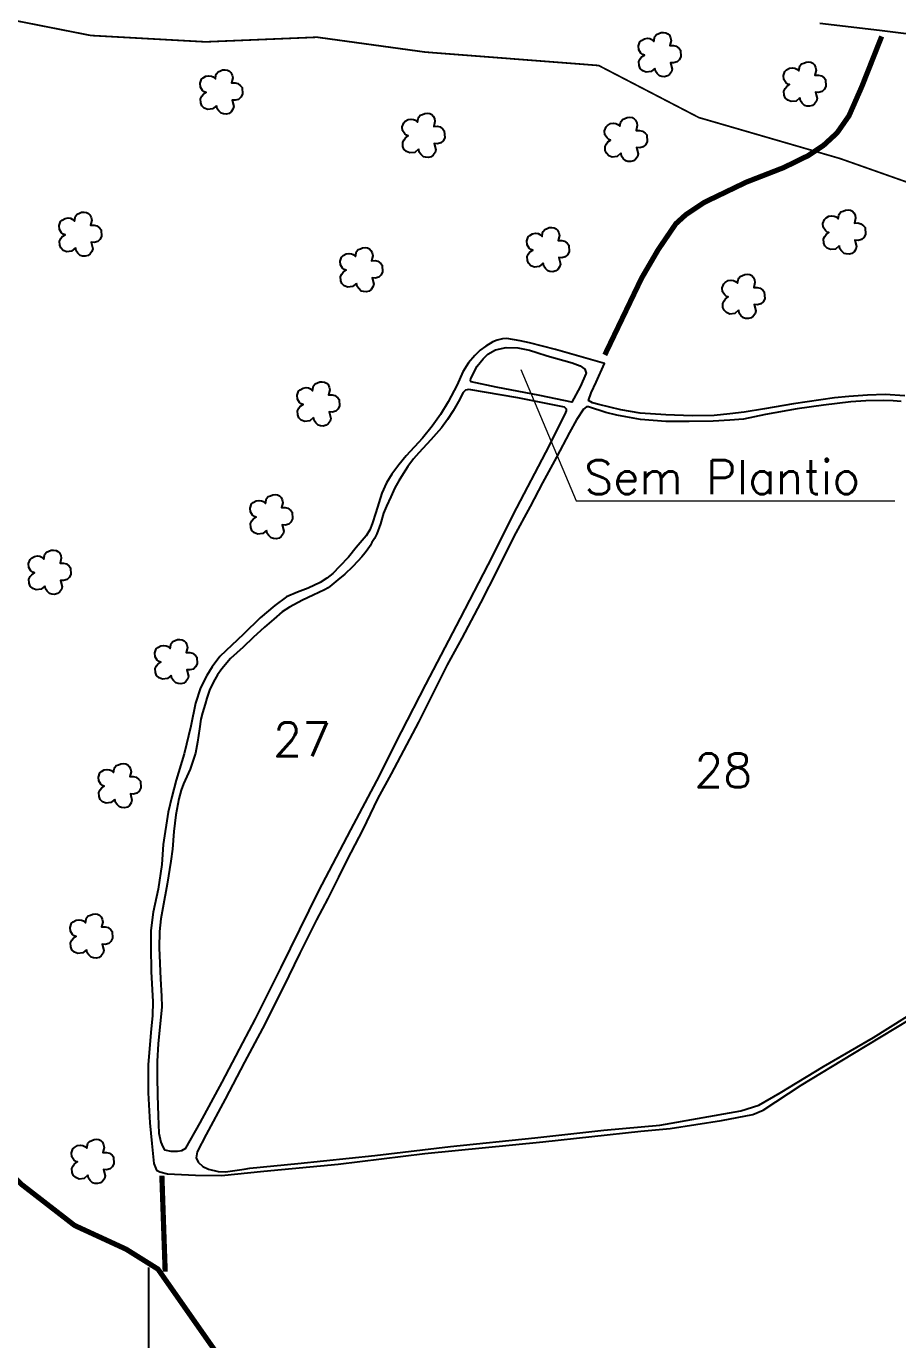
# Model space of a CAD drawing. Extents: x 733786 to 736936, y 7819983 to 7824438.
# Drawn here: x 735329 to 735831, y 7821478 to 7822234 of the extents above; entities that cross this region are included whole.
import ezdxf

# ---------------------------------------------------------------- set-up
doc = ezdxf.new("R2010")
doc.units = 0
doc.linetypes.add('CONTINUO', pattern=[0])
for name, color, linetype, lineweight in [('0114000993', 1, 'Continuous', 25), ('0114000993027', 5, 'Continuous', 25), ('0114000993028', 5, 'Continuous', 25), ('TEXTO_DIVERSOS', 7, 'Continuous', 5)]:
    doc.layers.add(name, color=color, linetype=linetype, lineweight=lineweight)
for name, color, linetype in [('CURSOS_D_AGUA', 4, 'Continuous'), ('ESTRADA', 1, 'Continuous'), ('MALHA', 8, 'Continuous'), ('MATO', 3, 'Continuous'), ('SEM PLANTIO', 30, 'Continuous'), ('TEXTO_NUN_TAL', 7, 'Continuous')]:
    doc.layers.add(name, color=color, linetype=linetype)
doc.styles.add('Simplex', font='simplex.shx')

msp = doc.modelspace()

# ---------------------------------------------------------------- linework, layer by layer
at = {"layer": '0114000993'}
for points in [[(735845.1, 7822228.8), (735820.6, 7822231.71), (735786.31, 7822235.87)], [(735835.11, 7822021.56), (735823.91, 7822022.28), (735813.63, 7822021.97), (735802.95, 7822021.03), (735794.65, 7822020.33), (735786.88, 7822019.25), (735771.14, 7822016.95), (735754.37, 7822014.03), (735742.74, 7822012.02), (735734.38, 7822011.06), (735725.41, 7822010.25), (735712.75, 7822010.02), (735697.5, 7822010.53), (735682.73, 7822011.61), (735671.58, 7822013.51), (735658.91, 7822016.51), (735655.42, 7822017.41), (735653.07, 7822018.91), (735654.56, 7822023.17), (735657.48, 7822029.44), (735662.18, 7822040.1), (735633.99, 7822048.12), (735619.16, 7822052.03), (735613.78, 7822053.17), (735606.08, 7822054.42), (735603.63, 7822054.36), (735600.39, 7822053.56), (735598, 7822052.65), (735593.91, 7822050.09), (735590.66, 7822047.82), (735587.65, 7822044.64), (735584.01, 7822040.54), (735580.71, 7822035.37), (735577.39, 7822027.78), (735572.27, 7822018.11), (735567.89, 7822010.82), (735563.05, 7822004.11), (735557.48, 7821997.18), (735548.02, 7821986.97), (735543.87, 7821981.8), (735539.89, 7821976.34), (735536.82, 7821971.51), (735534.14, 7821965.4), (735530.55, 7821954.36), (735528.45, 7821947.76), (735527.2, 7821944.29), (735525.03, 7821941), (735519.22, 7821934.2), (735514.79, 7821928.69), (735509.67, 7821923.18), (735505.85, 7821919.25), (735502.33, 7821916.58), (735498.57, 7821914.14), (735491.69, 7821910.78), (735485.44, 7821908.57), (735479.24, 7821905.77), (735472.38, 7821900.84), (735463.95, 7821893.76), (735454.44, 7821884.26), (735440.72, 7821871.37), (735436.32, 7821865.48), (735433.21, 7821860.45), (735429.64, 7821853.42), (735426.81, 7821844.64), (735424.06, 7821831.39), (735420.34, 7821815.36), (735415.71, 7821800.32), (735413.07, 7821790.74), (735410.95, 7821781.82), (735408.15, 7821763.26), (735407.34, 7821751.74), (735405.23, 7821737.55), (735402.42, 7821724.31), (735401.1, 7821713.67), (735400.99, 7821704.54), (735401.16, 7821689.9), (735402.13, 7821672.82), (735401.96, 7821664.64), (735401.27, 7821657.17), (735399.61, 7821636.7), (735399.55, 7821620.25), (735400.47, 7821603.07), (735401.56, 7821591.09), (735402.77, 7821579.53), (735404.27, 7821575.88), (735406.21, 7821574.73), (735410.6, 7821573.76), (735426.78, 7821572.89), (735441.65, 7821572.67), (735466.04, 7821575.12), (735508.84, 7821579.22), (735558.83, 7821585.36), (735626.73, 7821592.03), (735683.09, 7821598.23), (735700.05, 7821599.85), (735729.72, 7821604.3), (735747.69, 7821607.8), (735753.58, 7821610.3), (735775.5, 7821624.8), (735805.18, 7821642.8), (735846.54, 7821667.64)]]:
    msp.add_lwpolyline(points, dxfattribs=at)
at = {"layer": '0114000993027'}
msp.add_lwpolyline([(735461.32, 7821662.99), (735476.12, 7821692.4), (735497.58, 7821736.11), (735516.3, 7821771.6), (735531.2, 7821799.81), (735545.3, 7821828.1), (735559.4, 7821855.33), (735579.35, 7821893.46), (735595.23, 7821924.23), (735611.81, 7821957.05), (735628.49, 7821988.97), (735639.67, 7822010.9), (735640.38, 7822012.94), (735640.38, 7822013.83), (735639.31, 7822015.07), (735612.37, 7822020.29), (735584.16, 7822025.18), (735582.29, 7822024.83), (735580.88, 7822023.5), (735578.21, 7822018.21), (735575.05, 7822012.87), (735571.85, 7822007.8), (735568.4, 7822003.13), (735562.19, 7821996.18), (735555.27, 7821988.77), (735552.25, 7821985.16), (735549.08, 7821980.86), (735546.34, 7821976.64), (735543.87, 7821972.54), (735541.58, 7821968.48), (735539.15, 7821963.45), (735536.71, 7821957.99), (735535.08, 7821953.89), (735533.38, 7821947.92), (735531.19, 7821942.1), (735529.76, 7821939.43), (735528.34, 7821937.17), (735527.3, 7821935.26), (735525.63, 7821932.66), (735524.24, 7821930.89), (735522.64, 7821928.91), (735520.27, 7821926.29), (735517.14, 7821922.99), (735512.8, 7821918.86), (735508.73, 7821915.52), (735505.36, 7821912.63), (735503.14, 7821911), (735501.05, 7821909.86), (735494.48, 7821906.69), (735488.37, 7821903.91), (735480.87, 7821899.95), (735476.77, 7821897.11), (735471.89, 7821892.99), (735466.58, 7821888.27), (735460.05, 7821882.48), (735454.17, 7821876.84), (735446.91, 7821870.24), (735441.9, 7821864.43), (735439.51, 7821860.82), (735437.14, 7821856.83), (735434.85, 7821852.09), (735433.29, 7821847.48), (735432.31, 7821844.11), (735430.78, 7821839.09), (735429.88, 7821835.42), (735429.08, 7821829.76), (735427.93, 7821822.21), (735426.79, 7821815.75), (735423.8, 7821806.54), (735419.83, 7821798.19), (735418.48, 7821794.48), (735417.26, 7821789.58), (735415.44, 7821780.26), (735414.38, 7821770.65), (735413.6, 7821760.47), (735412.66, 7821753.58), (735410.49, 7821740.34), (735407.94, 7821726.88), (735406.88, 7821720.55), (735406.1, 7821713.22), (735405.94, 7821703.81), (735406.55, 7821685.97), (735407.22, 7821675.95), (735407.33, 7821669.89), (735407.05, 7821665.84), (735406.27, 7821658.21), (735405.32, 7821648.44), (735404.77, 7821638.53), (735404.66, 7821629.53), (735404.94, 7821618.9), (735405.21, 7821607.07), (735405.71, 7821597.05), (735406.88, 7821591.83), (735407.88, 7821589.16), (735408.99, 7821587.5), (735412.66, 7821586.78), (735416.49, 7821586.72), (735418.83, 7821587.11), (735421.27, 7821588.44), (735429.55, 7821602.99), (735442.12, 7821626.5), (735453.96, 7821649.06)], close=True, dxfattribs=at)
at = {"layer": '0114000993028'}
msp.add_lwpolyline([(735833.12, 7822018.16), (735828.45, 7822018.6), (735822.77, 7822018.81), (735812.76, 7822018.57), (735804.17, 7822017.99), (735788.31, 7822016.19), (735773.29, 7822014.11), (735754.96, 7822010.7), (735742.23, 7822008.12), (735734.35, 7822007.43), (735724.85, 7822006.92), (735711.1, 7822006.75), (735697.57, 7822006.75), (735690.26, 7822007.29), (735682.94, 7822007.87), (735674.55, 7822009.48), (735669.45, 7822010.36), (735663.08, 7822011.82), (735653.03, 7822015.23), (735651.97, 7822015.1), (735650.24, 7822013.87), (735646.19, 7822007.65), (735642.06, 7822000.31), (735634.67, 7821986.13), (735626.48, 7821971.34), (735619.38, 7821957.75), (735610.03, 7821940.53), (735600.68, 7821921.45), (735590.78, 7821902.42), (735580.05, 7821882.06), (735571.7, 7821866.57), (735563, 7821849.4), (735555.09, 7821833.61), (735548.21, 7821820.65), (735539.41, 7821803.92), (735531.6, 7821789.5), (735523.13, 7821771.91), (735514, 7821754.25), (735509.11, 7821744.36), (735503, 7821732.14), (735496.51, 7821719.83), (735486.78, 7821700.79), (735477.21, 7821680.94), (735465.33, 7821657.24), (735454.99, 7821637.92), (735443.87, 7821616.58), (735432.93, 7821596.24), (735427.65, 7821586.27), (735427.15, 7821582.87), (735428.36, 7821580.39), (735430.95, 7821577.98), (735434.19, 7821576.27), (735439.79, 7821574.95), (735444.03, 7821574.9), (735454.75, 7821576.38), (735458.08, 7821576.92), (735485.61, 7821579.61), (735530.12, 7821584.3), (735573.57, 7821589.42), (735622.15, 7821594.46), (735661.97, 7821598.81), (735694.12, 7821601.76), (735740.68, 7821609.92), (735751.15, 7821613.15), (735763.4, 7821620.27), (735788.41, 7821635.55), (735817.19, 7821652.24), (735844.92, 7821669.63)], dxfattribs=at)
at = {"layer": 'CURSOS_D_AGUA', "color": 174, "const_width": 1}
msp.add_lwpolyline([(735301.42, 7822241.76), (735366.54, 7822228.93), (735432.58, 7822225.26), (735496.74, 7822227.94), (735559.08, 7822219.37), (735658.9, 7822211.66), (735716.62, 7822181.68), (735797.94, 7822158.08), (735842.54, 7822142.35), (735913.37, 7822103.01), (735971.08, 7822084.66), (736057.65, 7822045.32), (736149.47, 7822013.86), (736285.88, 7821977.15), (736346.22, 7821974.53), (736461.64, 7821977.15)], dxfattribs=at)
at = {"layer": 'ESTRADA', "const_width": 3}
for points in [[(735662.43, 7822045.08), (735683.62, 7822089.23), (735693.17, 7822105.63), (735703.32, 7822120.54), (735709.03, 7822125.74), (735719.78, 7822132.9), (735743.95, 7822144.53), (735765.44, 7822152.89), (735779.46, 7822159.75), (735788.42, 7822165.71), (735796.18, 7822172.87), (735803.04, 7822182.71), (735810.5, 7822199.71), (735821.86, 7822228.41)], [(735243.54, 7821662.06), (735293.09, 7821601.88), (735326.63, 7821567.6), (735357.13, 7821543.98), (735386.86, 7821530.27), (735405.15, 7821518.84), (735447.84, 7821457.89), (735709.99, 7820995.94)], [(735407.41, 7821572.66), (735409.32, 7821517.34)]]:
    msp.add_lwpolyline(points, dxfattribs=at)
at = {"layer": 'MALHA', "linetype": 'ByBlock'}
msp.add_lwpolyline([(735400, 7820484.99), (735400, 7820800), (735400, 7821519.77)], dxfattribs=at)
at = {"layer": 'MATO', "linetype": 'CONTINUO'}
for points in [[(735691.25, 7822210.02, 0), (735689.04, 7822208.17, 0), (735686.24, 7822207.85, 0), (735684.25, 7822208.62, 0), (735682.83, 7822210.01, 0), (735682.25, 7822211.61, 0), (735682.09, 7822213.96, 0), (735682.85, 7822215.45, 0), (735683.66, 7822216.55, 0), (735685.27, 7822217.64, 0), (735684.24, 7822217.97, 0), (735683.23, 7822218.8, 0), (735682.04, 7822220.68, 0), (735681.83, 7822222.91, 0), (735682.69, 7822225.23, 0), (735683.59, 7822226.07, 0), (735685.23, 7822227.07, 0), (735686.96, 7822227.3, 0), (735688.34, 7822227.11, 0), (735689.43, 7822226.6, 0), (735690.63, 7822225.53, 0), (735690.99, 7822227.58, 0), (735691.29, 7822228.39, 0), (735692.19, 7822229.52, 0), (735693.52, 7822230.01, 0), (735694.82, 7822230.59, 0), (735696.28, 7822230.72, 0), (735697.66, 7822230.52, 0), (735698.78, 7822229.93, 0), (735699.61, 7822229.03, 0), (735700.34, 7822227.59, 0), (735700.63, 7822225.99, 0), (735699.97, 7822223.13, 0), (735701.97, 7822223.16, 0), (735703.62, 7822222.76, 0), (735705.18, 7822221.52, 0), (735706.05, 7822220.54, 0), (735706.29, 7822216.6, 0), (735705.32, 7822214.84, 0), (735704.04, 7822213.67, 0), (735702.02, 7822213.13, 0), (735700.25, 7822213.28, 0), (735701.2, 7822209.61, 0), (735700.77, 7822208.04, 0), (735699.7, 7822206.55, 0), (735698.53, 7822205.62, 0), (735696.87, 7822205.21, 0), (735695.23, 7822205.31, 0), (735693.99, 7822205.66, 0), (735692.57, 7822207.05, 0), (735691.61, 7822208.31, 0), (735691.32, 7822210.21, 0)], [(735774.74, 7822193.02, 0), (735772.53, 7822191.17, 0), (735769.73, 7822190.85, 0), (735767.74, 7822191.62, 0), (735766.32, 7822193.01, 0), (735765.74, 7822194.61, 0), (735765.58, 7822196.96, 0), (735766.34, 7822198.45, 0), (735767.15, 7822199.55, 0), (735768.76, 7822200.64, 0), (735767.73, 7822200.97, 0), (735766.72, 7822201.8, 0), (735765.53, 7822203.68, 0), (735765.32, 7822205.91, 0), (735766.18, 7822208.24, 0), (735767.08, 7822209.07, 0), (735768.72, 7822210.08, 0), (735770.45, 7822210.31, 0), (735771.83, 7822210.11, 0), (735772.92, 7822209.61, 0), (735774.12, 7822208.54, 0), (735774.48, 7822210.58, 0), (735774.78, 7822211.39, 0), (735775.68, 7822212.53, 0), (735777.01, 7822213.01, 0), (735778.31, 7822213.59, 0), (735779.77, 7822213.72, 0), (735781.15, 7822213.53, 0), (735782.27, 7822212.93, 0), (735783.11, 7822212.03, 0), (735783.83, 7822210.59, 0), (735784.12, 7822208.99, 0), (735783.46, 7822206.13, 0), (735785.46, 7822206.16, 0), (735787.11, 7822205.76, 0), (735788.68, 7822204.53, 0), (735789.54, 7822203.54, 0), (735789.78, 7822199.6, 0), (735788.81, 7822197.84, 0), (735787.53, 7822196.67, 0), (735785.51, 7822196.13, 0), (735783.74, 7822196.29, 0), (735784.69, 7822192.61, 0), (735784.26, 7822191.05, 0), (735783.19, 7822189.55, 0), (735782.03, 7822188.62, 0), (735780.36, 7822188.21, 0), (735778.72, 7822188.31, 0), (735777.48, 7822188.66, 0), (735776.06, 7822190.05, 0), (735775.1, 7822191.31, 0), (735774.81, 7822193.21, 0)], [(735438.83, 7822188.52, 0), (735436.63, 7822186.67, 0), (735433.82, 7822186.34, 0), (735431.83, 7822187.12, 0), (735430.41, 7822188.51, 0), (735429.83, 7822190.11, 0), (735429.67, 7822192.46, 0), (735430.43, 7822193.95, 0), (735431.24, 7822195.04, 0), (735432.85, 7822196.14, 0), (735431.82, 7822196.47, 0), (735430.81, 7822197.3, 0), (735429.62, 7822199.18, 0), (735429.41, 7822201.41, 0), (735430.27, 7822203.73, 0), (735431.17, 7822204.57, 0), (735432.81, 7822205.57, 0), (735434.54, 7822205.8, 0), (735435.92, 7822205.61, 0), (735437.01, 7822205.1, 0), (735438.21, 7822204.03, 0), (735438.57, 7822206.07, 0), (735438.87, 7822206.89, 0), (735439.77, 7822208.02, 0), (735441.1, 7822208.51, 0), (735442.4, 7822209.09, 0), (735443.86, 7822209.22, 0), (735445.24, 7822209.02, 0), (735446.36, 7822208.43, 0), (735447.2, 7822207.53, 0), (735447.93, 7822206.09, 0), (735448.21, 7822204.48, 0), (735447.55, 7822201.63, 0), (735449.55, 7822201.66, 0), (735451.21, 7822201.26, 0), (735452.77, 7822200.02, 0), (735453.63, 7822199.03, 0), (735453.87, 7822195.1, 0), (735452.9, 7822193.34, 0), (735451.62, 7822192.17, 0), (735449.6, 7822191.63, 0), (735447.84, 7822191.78, 0), (735448.78, 7822188.11, 0), (735448.35, 7822186.54, 0), (735447.29, 7822185.05, 0), (735446.12, 7822184.12, 0), (735444.45, 7822183.71, 0), (735442.81, 7822183.81, 0), (735441.57, 7822184.16, 0), (735440.16, 7822185.55, 0), (735439.19, 7822186.8, 0), (735438.9, 7822188.71, 0)], [(735555.24, 7822163.51, 0), (735553.04, 7822161.66, 0), (735550.24, 7822161.34, 0), (735548.24, 7822162.12, 0), (735546.82, 7822163.51, 0), (735546.24, 7822165.1, 0), (735546.08, 7822167.46, 0), (735546.85, 7822168.94, 0), (735547.65, 7822170.04, 0), (735549.26, 7822171.14, 0), (735548.24, 7822171.46, 0), (735547.23, 7822172.3, 0), (735546.03, 7822174.17, 0), (735545.82, 7822176.41, 0), (735546.68, 7822178.73, 0), (735547.58, 7822179.56, 0), (735549.23, 7822180.57, 0), (735550.95, 7822180.8, 0), (735552.33, 7822180.6, 0), (735553.42, 7822180.1, 0), (735554.62, 7822179.03, 0), (735554.98, 7822181.07, 0), (735555.29, 7822181.89, 0), (735556.18, 7822183.02, 0), (735557.51, 7822183.51, 0), (735558.81, 7822184.08, 0), (735560.27, 7822184.22, 0), (735561.65, 7822184.02, 0), (735562.77, 7822183.43, 0), (735563.61, 7822182.53, 0), (735564.34, 7822181.08, 0), (735564.62, 7822179.48, 0), (735563.96, 7822176.62, 0), (735565.96, 7822176.66, 0), (735567.62, 7822176.26, 0), (735569.18, 7822175.02, 0), (735570.04, 7822174.03, 0), (735570.28, 7822170.1, 0), (735569.31, 7822168.34, 0), (735568.03, 7822167.16, 0), (735566.02, 7822166.62, 0), (735564.25, 7822166.78, 0), (735565.19, 7822163.11, 0), (735564.76, 7822161.54, 0), (735563.7, 7822160.05, 0), (735562.53, 7822159.11, 0), (735560.87, 7822158.71, 0), (735559.22, 7822158.81, 0), (735557.98, 7822159.16, 0), (735556.57, 7822160.55, 0), (735555.6, 7822161.8, 0), (735555.31, 7822163.7, 0)], [(735671.74, 7822161.14, 0), (735669.54, 7822159.29, 0), (735666.74, 7822158.97, 0), (735664.74, 7822159.74, 0), (735663.33, 7822161.13, 0), (735662.74, 7822162.73, 0), (735662.58, 7822165.08, 0), (735663.35, 7822166.57, 0), (735664.15, 7822167.67, 0), (735665.77, 7822168.76, 0), (735664.74, 7822169.09, 0), (735663.73, 7822169.93, 0), (735662.54, 7822171.8, 0), (735662.32, 7822174.03, 0), (735663.18, 7822176.36, 0), (735664.08, 7822177.19, 0), (735665.73, 7822178.2, 0), (735667.46, 7822178.43, 0), (735668.84, 7822178.23, 0), (735669.93, 7822177.73, 0), (735671.12, 7822176.66, 0), (735671.48, 7822178.7, 0), (735671.79, 7822179.51, 0), (735672.68, 7822180.65, 0), (735674.01, 7822181.13, 0), (735675.31, 7822181.71, 0), (735676.77, 7822181.84, 0), (735678.15, 7822181.65, 0), (735679.28, 7822181.05, 0), (735680.11, 7822180.15, 0), (735680.84, 7822178.71, 0), (735681.13, 7822177.11, 0), (735680.46, 7822174.25, 0), (735682.46, 7822174.28, 0), (735684.12, 7822173.88, 0), (735685.68, 7822172.65, 0), (735686.55, 7822171.66, 0), (735686.78, 7822167.72, 0), (735685.82, 7822165.96, 0), (735684.54, 7822164.79, 0), (735682.52, 7822164.25, 0), (735680.75, 7822164.41, 0), (735681.69, 7822160.73, 0), (735681.26, 7822159.17, 0), (735680.2, 7822157.67, 0), (735679.03, 7822156.74, 0), (735677.37, 7822156.33, 0), (735675.72, 7822156.43, 0), (735674.49, 7822156.78, 0), (735673.07, 7822158.17, 0), (735672.11, 7822159.43, 0), (735671.81, 7822161.33, 0)], [(735797.46, 7822107.86, 0), (735795.26, 7822106.01, 0), (735792.46, 7822105.69, 0), (735790.46, 7822106.47, 0), (735789.05, 7822107.86, 0), (735788.46, 7822109.45, 0), (735788.3, 7822111.8, 0), (735789.07, 7822113.29, 0), (735789.87, 7822114.39, 0), (735791.48, 7822115.48, 0), (735790.46, 7822115.81, 0), (735789.45, 7822116.65, 0), (735788.26, 7822118.52, 0), (735788.04, 7822120.75, 0), (735788.9, 7822123.08, 0), (735789.8, 7822123.91, 0), (735791.45, 7822124.92, 0), (735793.17, 7822125.15, 0), (735794.55, 7822124.95, 0), (735795.65, 7822124.45, 0), (735796.84, 7822123.38, 0), (735797.2, 7822125.42, 0), (735797.51, 7822126.23, 0), (735798.4, 7822127.37, 0), (735799.73, 7822127.85, 0), (735801.03, 7822128.43, 0), (735802.49, 7822128.57, 0), (735803.87, 7822128.37, 0), (735805, 7822127.77, 0), (735805.83, 7822126.87, 0), (735806.56, 7822125.43, 0), (735806.84, 7822123.83, 0), (735806.18, 7822120.97, 0), (735808.18, 7822121, 0), (735809.84, 7822120.61, 0), (735811.4, 7822119.37, 0), (735812.27, 7822118.38, 0), (735812.5, 7822114.45, 0), (735811.53, 7822112.68, 0), (735810.25, 7822111.51, 0), (735808.24, 7822110.97, 0), (735806.47, 7822111.13, 0), (735807.41, 7822107.45, 0), (735806.98, 7822105.89, 0), (735805.92, 7822104.39, 0), (735804.75, 7822103.46, 0), (735803.09, 7822103.05, 0), (735801.44, 7822103.15, 0), (735800.2, 7822103.5, 0), (735798.79, 7822104.9, 0), (735797.82, 7822106.15, 0), (735797.53, 7822108.05, 0)], [(735357.66, 7822106.62, 0), (735355.45, 7822104.77, 0), (735352.65, 7822104.45, 0), (735350.66, 7822105.23, 0), (735349.24, 7822106.62, 0), (735348.66, 7822108.21, 0), (735348.5, 7822110.56, 0), (735349.26, 7822112.05, 0), (735350.07, 7822113.15, 0), (735351.68, 7822114.24, 0), (735350.65, 7822114.57, 0), (735349.64, 7822115.41, 0), (735348.45, 7822117.28, 0), (735348.24, 7822119.51, 0), (735349.1, 7822121.84, 0), (735350, 7822122.67, 0), (735351.64, 7822123.68, 0), (735353.37, 7822123.91, 0), (735354.75, 7822123.71, 0), (735355.84, 7822123.21, 0), (735357.04, 7822122.14, 0), (735357.4, 7822124.18, 0), (735357.7, 7822124.99, 0), (735358.6, 7822126.13, 0), (735359.93, 7822126.61, 0), (735361.23, 7822127.19, 0), (735362.69, 7822127.32, 0), (735364.07, 7822127.13, 0), (735365.19, 7822126.53, 0), (735366.02, 7822125.63, 0), (735366.75, 7822124.19, 0), (735367.04, 7822122.59, 0), (735366.38, 7822119.73, 0), (735368.38, 7822119.76, 0), (735370.03, 7822119.37, 0), (735371.59, 7822118.13, 0), (735372.46, 7822117.14, 0), (735372.7, 7822113.21, 0), (735371.73, 7822111.44, 0), (735370.45, 7822110.27, 0), (735368.43, 7822109.73, 0), (735366.66, 7822109.89, 0), (735367.61, 7822106.21, 0), (735367.18, 7822104.65, 0), (735366.11, 7822103.15, 0), (735364.94, 7822102.22, 0), (735363.28, 7822101.81, 0), (735361.64, 7822101.91, 0), (735360.4, 7822102.26, 0), (735358.98, 7822103.65, 0), (735358.02, 7822104.91, 0), (735357.73, 7822106.81, 0)], [(735626.91, 7822097.79, 0), (735624.7, 7822095.94, 0), (735621.9, 7822095.62, 0), (735619.91, 7822096.39, 0), (735618.49, 7822097.78, 0), (735617.9, 7822099.38, 0), (735617.75, 7822101.73, 0), (735618.51, 7822103.22, 0), (735619.32, 7822104.32, 0), (735620.93, 7822105.41, 0), (735619.9, 7822105.74, 0), (735618.89, 7822106.57, 0), (735617.7, 7822108.45, 0), (735617.49, 7822110.68, 0), (735618.34, 7822113.01, 0), (735619.25, 7822113.84, 0), (735620.89, 7822114.84, 0), (735622.62, 7822115.08, 0), (735624, 7822114.88, 0), (735625.09, 7822114.37, 0), (735626.29, 7822113.3, 0), (735626.65, 7822115.35, 0), (735626.95, 7822116.16, 0), (735627.84, 7822117.29, 0), (735629.18, 7822117.78, 0), (735630.47, 7822118.36, 0), (735631.94, 7822118.49, 0), (735633.32, 7822118.29, 0), (735634.44, 7822117.7, 0), (735635.27, 7822116.8, 0), (735636, 7822115.36, 0), (735636.29, 7822113.76, 0), (735635.62, 7822110.9, 0), (735637.63, 7822110.93, 0), (735639.28, 7822110.53, 0), (735640.84, 7822109.29, 0), (735641.71, 7822108.31, 0), (735641.94, 7822104.37, 0), (735640.98, 7822102.61, 0), (735639.7, 7822101.44, 0), (735637.68, 7822100.9, 0), (735635.91, 7822101.05, 0), (735636.86, 7822097.38, 0), (735636.42, 7822095.82, 0), (735635.36, 7822094.32, 0), (735634.19, 7822093.39, 0), (735632.53, 7822092.98, 0), (735630.88, 7822093.08, 0), (735629.65, 7822093.43, 0), (735628.23, 7822094.82, 0), (735627.27, 7822096.08, 0), (735626.97, 7822097.98, 0)], [(735519.45, 7822086.2, 0), (735517.25, 7822084.35, 0), (735514.45, 7822084.03, 0), (735512.45, 7822084.8, 0), (735511.03, 7822086.19, 0), (735510.45, 7822087.79, 0), (735510.29, 7822090.14, 0), (735511.05, 7822091.63, 0), (735511.86, 7822092.73, 0), (735513.47, 7822093.82, 0), (735512.45, 7822094.15, 0), (735511.43, 7822094.98, 0), (735510.24, 7822096.86, 0), (735510.03, 7822099.09, 0), (735510.89, 7822101.42, 0), (735511.79, 7822102.25, 0), (735513.43, 7822103.25, 0), (735515.16, 7822103.49, 0), (735516.54, 7822103.29, 0), (735517.63, 7822102.78, 0), (735518.83, 7822101.72, 0), (735519.19, 7822103.76, 0), (735519.49, 7822104.57, 0), (735520.39, 7822105.7, 0), (735521.72, 7822106.19, 0), (735523.02, 7822106.77, 0), (735524.48, 7822106.9, 0), (735525.86, 7822106.71, 0), (735526.98, 7822106.11, 0), (735527.82, 7822105.21, 0), (735528.55, 7822103.77, 0), (735528.83, 7822102.17, 0), (735528.17, 7822099.31, 0), (735530.17, 7822099.34, 0), (735531.83, 7822098.94, 0), (735533.39, 7822097.71, 0), (735534.25, 7822096.72, 0), (735534.49, 7822092.78, 0), (735533.52, 7822091.02, 0), (735532.24, 7822089.85, 0), (735530.22, 7822089.31, 0), (735528.46, 7822089.47, 0), (735529.4, 7822085.79, 0), (735528.97, 7822084.23, 0), (735527.91, 7822082.73, 0), (735526.74, 7822081.8, 0), (735525.08, 7822081.39, 0), (735523.43, 7822081.49, 0), (735522.19, 7822081.84, 0), (735520.78, 7822083.23, 0), (735519.81, 7822084.49, 0), (735519.52, 7822086.39, 0)], [(735739.48, 7822070.78, 0), (735737.28, 7822068.93, 0), (735734.48, 7822068.6, 0), (735732.48, 7822069.38, 0), (735731.07, 7822070.77, 0), (735730.48, 7822072.37, 0), (735730.32, 7822074.72, 0), (735731.09, 7822076.21, 0), (735731.89, 7822077.31, 0), (735733.5, 7822078.4, 0), (735732.48, 7822078.73, 0), (735731.47, 7822079.56, 0), (735730.28, 7822081.44, 0), (735730.06, 7822083.67, 0), (735730.92, 7822085.99, 0), (735731.82, 7822086.83, 0), (735733.47, 7822087.83, 0), (735735.19, 7822088.06, 0), (735736.57, 7822087.87, 0), (735737.67, 7822087.36, 0), (735738.86, 7822086.29, 0), (735739.22, 7822088.34, 0), (735739.53, 7822089.15, 0), (735740.42, 7822090.28, 0), (735741.75, 7822090.77, 0), (735743.05, 7822091.35, 0), (735744.51, 7822091.48, 0), (735745.89, 7822091.28, 0), (735747.02, 7822090.69, 0), (735747.85, 7822089.79, 0), (735748.58, 7822088.35, 0), (735748.86, 7822086.74, 0), (735748.2, 7822083.89, 0), (735750.2, 7822083.92, 0), (735751.86, 7822083.52, 0), (735753.42, 7822082.28, 0), (735754.29, 7822081.29, 0), (735754.52, 7822077.36, 0), (735753.55, 7822075.6, 0), (735752.27, 7822074.43, 0), (735750.26, 7822073.89, 0), (735748.49, 7822074.04, 0), (735749.43, 7822070.37, 0), (735749, 7822068.8, 0), (735747.94, 7822067.31, 0), (735746.77, 7822066.38, 0), (735745.11, 7822065.97, 0), (735743.46, 7822066.07, 0), (735742.22, 7822066.42, 0), (735740.81, 7822067.81, 0), (735739.84, 7822069.07, 0), (735739.55, 7822070.97, 0)], [(735494.71, 7822008.94, 0), (735492.51, 7822007.09, 0), (735489.71, 7822006.77, 0), (735487.71, 7822007.54, 0), (735486.3, 7822008.93, 0), (735485.71, 7822010.53, 0), (735485.55, 7822012.88, 0), (735486.32, 7822014.37, 0), (735487.12, 7822015.47, 0), (735488.73, 7822016.56, 0), (735487.71, 7822016.89, 0), (735486.7, 7822017.72, 0), (735485.51, 7822019.6, 0), (735485.29, 7822021.83, 0), (735486.15, 7822024.16, 0), (735487.05, 7822024.99, 0), (735488.7, 7822026, 0), (735490.42, 7822026.23, 0), (735491.8, 7822026.03, 0), (735492.9, 7822025.52, 0), (735494.09, 7822024.46, 0), (735494.45, 7822026.5, 0), (735494.76, 7822027.31, 0), (735495.65, 7822028.44, 0), (735496.98, 7822028.93, 0), (735498.28, 7822029.51, 0), (735499.74, 7822029.64, 0), (735501.12, 7822029.45, 0), (735502.25, 7822028.85, 0), (735503.08, 7822027.95, 0), (735503.81, 7822026.51, 0), (735504.09, 7822024.91, 0), (735503.43, 7822022.05, 0), (735505.43, 7822022.08, 0), (735507.09, 7822021.68, 0), (735508.65, 7822020.45, 0), (735509.52, 7822019.46, 0), (735509.75, 7822015.52, 0), (735508.78, 7822013.76, 0), (735507.5, 7822012.59, 0), (735505.49, 7822012.05, 0), (735503.72, 7822012.21, 0), (735504.66, 7822008.53, 0), (735504.23, 7822006.97, 0), (735503.17, 7822005.47, 0), (735502, 7822004.54, 0), (735500.34, 7822004.13, 0), (735498.69, 7822004.23, 0), (735497.45, 7822004.58, 0), (735496.04, 7822005.97, 0), (735495.07, 7822007.23, 0), (735494.78, 7822009.13, 0)], [(735467.65, 7821944.04, 0), (735465.45, 7821942.19, 0), (735462.65, 7821941.87, 0), (735460.65, 7821942.64, 0), (735459.24, 7821944.04, 0), (735458.65, 7821945.63, 0), (735458.5, 7821947.98, 0), (735459.26, 7821949.47, 0), (735460.06, 7821950.57, 0), (735461.68, 7821951.66, 0), (735460.65, 7821951.99, 0), (735459.64, 7821952.83, 0), (735458.45, 7821954.7, 0), (735458.23, 7821956.93, 0), (735459.09, 7821959.26, 0), (735459.99, 7821960.09, 0), (735461.64, 7821961.1, 0), (735463.37, 7821961.33, 0), (735464.75, 7821961.13, 0), (735465.84, 7821960.63, 0), (735467.04, 7821959.56, 0), (735467.39, 7821961.6, 0), (735467.7, 7821962.41, 0), (735468.59, 7821963.55, 0), (735469.92, 7821964.03, 0), (735471.22, 7821964.61, 0), (735472.68, 7821964.74, 0), (735474.06, 7821964.55, 0), (735475.19, 7821963.95, 0), (735476.02, 7821963.05, 0), (735476.75, 7821961.61, 0), (735477.04, 7821960.01, 0), (735476.37, 7821957.15, 0), (735478.38, 7821957.18, 0), (735480.03, 7821956.78, 0), (735481.59, 7821955.55, 0), (735482.46, 7821954.56, 0), (735482.69, 7821950.62, 0), (735481.73, 7821948.86, 0), (735480.45, 7821947.69, 0), (735478.43, 7821947.15, 0), (735476.66, 7821947.31, 0), (735477.61, 7821943.63, 0), (735477.17, 7821942.07, 0), (735476.11, 7821940.57, 0), (735474.94, 7821939.64, 0), (735473.28, 7821939.23, 0), (735471.63, 7821939.33, 0), (735470.4, 7821939.68, 0), (735468.98, 7821941.07, 0), (735468.02, 7821942.33, 0), (735467.72, 7821944.23, 0)], [(735340.05, 7821912.04, 0), (735337.85, 7821910.19, 0), (735335.05, 7821909.86, 0), (735333.05, 7821910.64, 0), (735331.64, 7821912.03, 0), (735331.05, 7821913.62, 0), (735330.89, 7821915.98, 0), (735331.66, 7821917.46, 0), (735332.46, 7821918.56, 0), (735334.08, 7821919.66, 0), (735333.05, 7821919.98, 0), (735332.04, 7821920.82, 0), (735330.85, 7821922.7, 0), (735330.63, 7821924.93, 0), (735331.49, 7821927.25, 0), (735332.39, 7821928.09, 0), (735334.04, 7821929.09, 0), (735335.77, 7821929.32, 0), (735337.15, 7821929.13, 0), (735338.24, 7821928.62, 0), (735339.44, 7821927.55, 0), (735339.79, 7821929.59, 0), (735340.1, 7821930.41, 0), (735340.99, 7821931.54, 0), (735342.32, 7821932.03, 0), (735343.62, 7821932.61, 0), (735345.08, 7821932.74, 0), (735346.46, 7821932.54, 0), (735347.59, 7821931.95, 0), (735348.42, 7821931.05, 0), (735349.15, 7821929.61, 0), (735349.44, 7821928, 0), (735348.77, 7821925.15, 0), (735350.77, 7821925.18, 0), (735352.43, 7821924.78, 0), (735353.99, 7821923.54, 0), (735354.86, 7821922.55, 0), (735355.09, 7821918.62, 0), (735354.13, 7821916.86, 0), (735352.85, 7821915.69, 0), (735350.83, 7821915.15, 0), (735349.06, 7821915.3, 0), (735350.01, 7821911.63, 0), (735349.57, 7821910.06, 0), (735348.51, 7821908.57, 0), (735347.34, 7821907.64, 0), (735345.68, 7821907.23, 0), (735344.03, 7821907.33, 0), (735342.8, 7821907.68, 0), (735341.38, 7821909.07, 0), (735340.42, 7821910.32, 0), (735340.12, 7821912.23, 0)], [(735412.77, 7821860.6, 0), (735410.56, 7821858.75, 0), (735407.76, 7821858.43, 0), (735405.77, 7821859.2, 0), (735404.35, 7821860.59, 0), (735403.77, 7821862.19, 0), (735403.61, 7821864.54, 0), (735404.37, 7821866.03, 0), (735405.18, 7821867.13, 0), (735406.79, 7821868.22, 0), (735405.76, 7821868.55, 0), (735404.75, 7821869.39, 0), (735403.56, 7821871.26, 0), (735403.35, 7821873.49, 0), (735404.2, 7821875.82, 0), (735405.11, 7821876.65, 0), (735406.75, 7821877.66, 0), (735408.48, 7821877.89, 0), (735409.86, 7821877.69, 0), (735410.95, 7821877.19, 0), (735412.15, 7821876.12, 0), (735412.51, 7821878.16, 0), (735412.81, 7821878.97, 0), (735413.71, 7821880.11, 0), (735415.04, 7821880.59, 0), (735416.34, 7821881.17, 0), (735417.8, 7821881.3, 0), (735419.18, 7821881.11, 0), (735420.3, 7821880.51, 0), (735421.13, 7821879.61, 0), (735421.86, 7821878.17, 0), (735422.15, 7821876.57, 0), (735421.49, 7821873.71, 0), (735423.49, 7821873.74, 0), (735425.14, 7821873.34, 0), (735426.7, 7821872.11, 0), (735427.57, 7821871.12, 0), (735427.8, 7821867.18, 0), (735426.84, 7821865.42, 0), (735425.56, 7821864.25, 0), (735423.54, 7821863.71, 0), (735421.77, 7821863.87, 0), (735422.72, 7821860.19, 0), (735422.29, 7821858.63, 0), (735421.22, 7821857.13, 0), (735420.05, 7821856.2, 0), (735418.39, 7821855.79, 0), (735416.74, 7821855.89, 0), (735415.51, 7821856.24, 0), (735414.09, 7821857.63, 0), (735413.13, 7821858.89, 0), (735412.84, 7821860.79, 0)], [(735380.25, 7821789.19, 0), (735378.05, 7821787.34, 0), (735375.25, 7821787.02, 0), (735373.25, 7821787.8, 0), (735371.84, 7821789.19, 0), (735371.25, 7821790.78, 0), (735371.09, 7821793.14, 0), (735371.86, 7821794.62, 0), (735372.66, 7821795.72, 0), (735374.28, 7821796.81, 0), (735373.25, 7821797.14, 0), (735372.24, 7821797.98, 0), (735371.05, 7821799.85, 0), (735370.83, 7821802.09, 0), (735371.69, 7821804.41, 0), (735372.59, 7821805.24, 0), (735374.24, 7821806.25, 0), (735375.97, 7821806.48, 0), (735377.35, 7821806.28, 0), (735378.44, 7821805.78, 0), (735379.63, 7821804.71, 0), (735379.99, 7821806.75, 0), (735380.3, 7821807.57, 0), (735381.19, 7821808.7, 0), (735382.52, 7821809.19, 0), (735383.82, 7821809.76, 0), (735385.28, 7821809.9, 0), (735386.66, 7821809.7, 0), (735387.79, 7821809.11, 0), (735388.62, 7821808.21, 0), (735389.35, 7821806.76, 0), (735389.64, 7821805.16, 0), (735388.97, 7821802.3, 0), (735390.97, 7821802.33, 0), (735392.63, 7821801.94, 0), (735394.19, 7821800.7, 0), (735395.06, 7821799.71, 0), (735395.29, 7821795.78, 0), (735394.33, 7821794.02, 0), (735393.05, 7821792.84, 0), (735391.03, 7821792.3, 0), (735389.26, 7821792.46, 0), (735390.2, 7821788.79, 0), (735389.77, 7821787.22, 0), (735388.71, 7821785.72, 0), (735387.54, 7821784.79, 0), (735385.88, 7821784.39, 0), (735384.23, 7821784.48, 0), (735383, 7821784.84, 0), (735381.58, 7821786.23, 0), (735380.62, 7821787.48, 0), (735380.32, 7821789.38, 0)], [(735364.02, 7821702.66, 0), (735361.81, 7821700.81, 0), (735359.01, 7821700.49, 0), (735357.02, 7821701.27, 0), (735355.6, 7821702.66, 0), (735355.02, 7821704.25, 0), (735354.86, 7821706.6, 0), (735355.62, 7821708.09, 0), (735356.43, 7821709.19, 0), (735358.04, 7821710.28, 0), (735357.01, 7821710.61, 0), (735356, 7821711.45, 0), (735354.81, 7821713.32, 0), (735354.6, 7821715.55, 0), (735355.46, 7821717.88, 0), (735356.36, 7821718.71, 0), (735358, 7821719.72, 0), (735359.73, 7821719.95, 0), (735361.11, 7821719.75, 0), (735362.2, 7821719.25, 0), (735363.4, 7821718.18, 0), (735363.76, 7821720.22, 0), (735364.06, 7821721.04, 0), (735364.96, 7821722.17, 0), (735366.29, 7821722.66, 0), (735367.59, 7821723.23, 0), (735369.05, 7821723.37, 0), (735370.43, 7821723.17, 0), (735371.55, 7821722.57, 0), (735372.39, 7821721.67, 0), (735373.12, 7821720.23, 0), (735373.4, 7821718.63, 0), (735372.74, 7821715.77, 0), (735374.74, 7821715.8, 0), (735376.4, 7821715.41, 0), (735377.96, 7821714.17, 0), (735378.82, 7821713.18, 0), (735379.06, 7821709.25, 0), (735378.09, 7821707.48, 0), (735376.81, 7821706.31, 0), (735374.79, 7821705.77, 0), (735373.03, 7821705.93, 0), (735373.97, 7821702.25, 0), (735373.54, 7821700.69, 0), (735372.48, 7821699.19, 0), (735371.31, 7821698.26, 0), (735369.64, 7821697.85, 0), (735368, 7821697.95, 0), (735366.76, 7821698.3, 0), (735365.35, 7821699.7, 0), (735364.38, 7821700.95, 0), (735364.09, 7821702.85, 0)], [(735364.79, 7821572.87, 0), (735362.59, 7821571.02, 0), (735359.79, 7821570.69, 0), (735357.79, 7821571.47, 0), (735356.38, 7821572.86, 0), (735355.79, 7821574.45, 0), (735355.63, 7821576.81, 0), (735356.4, 7821578.29, 0), (735357.2, 7821579.39, 0), (735358.81, 7821580.49, 0), (735357.79, 7821580.81, 0), (735356.78, 7821581.65, 0), (735355.59, 7821583.53, 0), (735355.37, 7821585.76, 0), (735356.23, 7821588.08, 0), (735357.13, 7821588.92, 0), (735358.78, 7821589.92, 0), (735360.5, 7821590.15, 0), (735361.89, 7821589.96, 0), (735362.98, 7821589.45, 0), (735364.17, 7821588.38, 0), (735364.53, 7821590.42, 0), (735364.84, 7821591.24, 0), (735365.73, 7821592.37, 0), (735367.06, 7821592.86, 0), (735368.36, 7821593.44, 0), (735369.82, 7821593.57, 0), (735371.2, 7821593.37, 0), (735372.33, 7821592.78, 0), (735373.16, 7821591.88, 0), (735373.89, 7821590.44, 0), (735374.17, 7821588.83, 0), (735373.51, 7821585.98, 0), (735375.51, 7821586.01, 0), (735377.17, 7821585.61, 0), (735378.73, 7821584.37, 0), (735379.6, 7821583.38, 0), (735379.83, 7821579.45, 0), (735378.87, 7821577.69, 0), (735377.58, 7821576.52, 0), (735375.57, 7821575.98, 0), (735373.8, 7821576.13, 0), (735374.74, 7821572.46, 0), (735374.31, 7821570.89, 0), (735373.25, 7821569.4, 0), (735372.08, 7821568.47, 0), (735370.42, 7821568.06, 0), (735368.77, 7821568.16, 0), (735367.53, 7821568.51, 0), (735366.12, 7821569.9, 0), (735365.16, 7821571.15, 0), (735364.86, 7821573.06, 0)]]:
    msp.add_polyline3d(points, dxfattribs=at)
at = {"layer": 'SEM PLANTIO'}
msp.add_lwpolyline([(735585.39, 7822031.42), (735588.97, 7822038.58), (735592.37, 7822042.87), (735595.14, 7822045.55), (735599.44, 7822048.06), (735605.7, 7822049.4), (735612.32, 7822049.22), (735619.03, 7822047.79), (735623.24, 7822046.45), (735629.23, 7822044.57), (735643.63, 7822040.54), (735648.29, 7822038.85), (735650.97, 7822036.88), (735651.77, 7822034.64), (735648.29, 7822026.69), (735643.45, 7822017.83), (735624.94, 7822021.77), (735599.97, 7822026.42), (735585.48, 7822029.64), (735585.13, 7822030.28)], close=True, dxfattribs=at)
at = {"layer": 'TEXTO_DIVERSOS', "linetype": 'Continuous'}
msp.add_lwpolyline([(735614.06, 7822036.67), (735645.93, 7821961.11), (735829.42, 7821961.11)], dxfattribs=at)

# ---------------------------------------------------------------- texts
at = {"layer": 'TEXTO_DIVERSOS', "linetype": 'Continuous', "style": 'Simplex'}
msp.add_text('Sem Plantio', height=19.5, dxfattribs=at).set_placement((735650.61, 7821965))
at = {"layer": 'TEXTO_NUN_TAL', "linetype": 'Continuous', "style": 'Simplex'}
for s, p in [('27', (735471.42, 7821814.04)), ('28', (735713.93, 7821796.16))]:
    msp.add_text(s, height=19.5, dxfattribs=at).set_placement(p)

doc.saveas('drawing.dxf')
